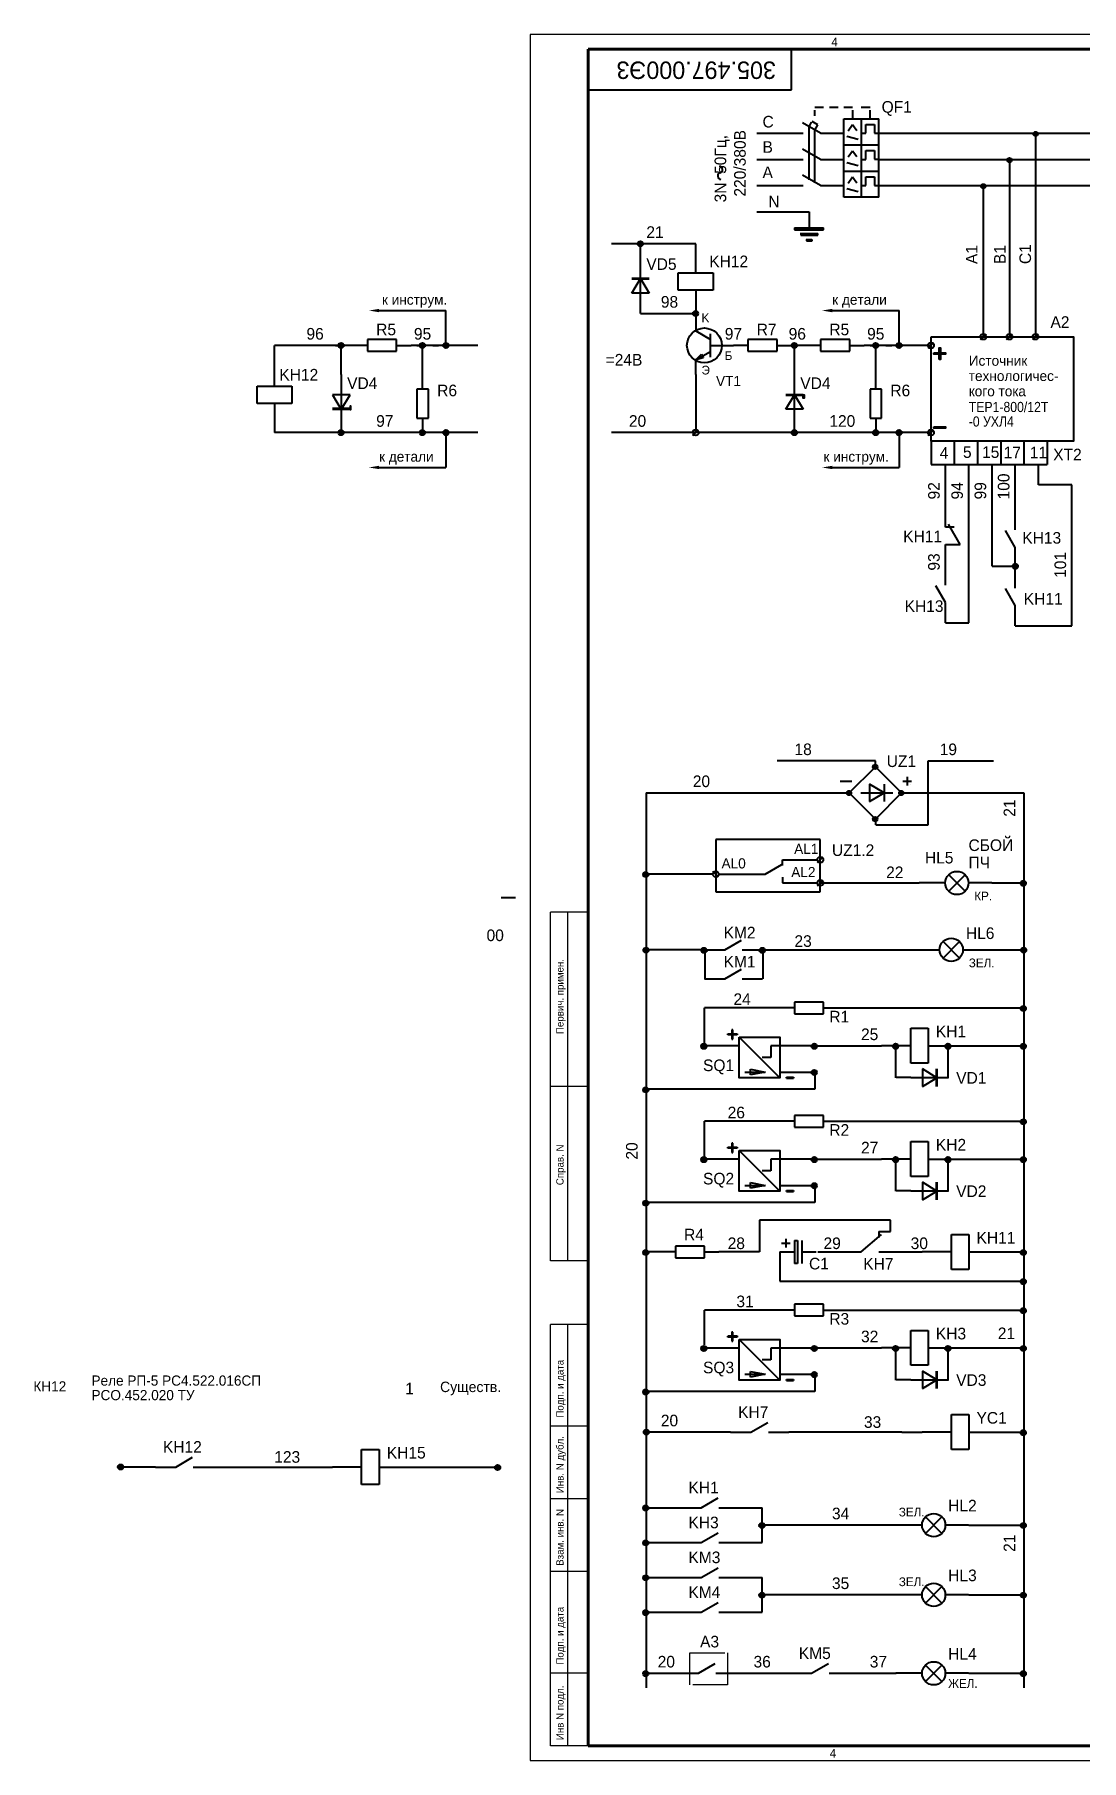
# Model space of a CAD drawing. Header units: millimetres. Extents: x -171 to 3674, y -1112 to 795.
# Drawn here: x -171 to 190, y 0 to 594 of the extents above; entities that cross this region are included whole.
import ezdxf

# ---------------------------------------------------------------- set-up
doc = ezdxf.new("R2010")
doc.units = ezdxf.units.MM
doc.linetypes.add('ACAD_ISO10W100', pattern=[18, 12, -3, 0, -3])
doc.layers.get('0').update_dxf_attribs({"lineweight": 40})
for name, color, linetype, lineweight in [('Слой1', 3, 'Continuous', 30), ('Слой2', 4, 'ACAD_ISO10W100', 25), ('Слой3 -060mm', 6, 'Continuous', 60)]:
    doc.layers.add(name, color=color, linetype=linetype, lineweight=lineweight)
doc.styles.get("Standard").update_dxf_attribs({"font": 'cad2win.shx'})

# ---------------------------------------------------------------- blocks, each defined once
blk = doc.blocks.new('Точка')
for radius in [0.9, 0.6, 0.3]:
    blk.add_circle((-0.1, -0.1), radius)
blk = doc.blocks.new('ЛАМПА')
for p, q in [((0, 0), (8.02, 0)), ((14.81, -2.83), (9.15, 2.83)), ((14.81, 2.83), (9.15, -2.83)), ((9.15, 2.83), (9.15, 2.83)), ((16, -0.01), (25, 0))]:
    blk.add_line(p, q)
blk.add_circle((11.98, 0), 4)
blk = doc.blocks.new('диод корот')
for p, q in [((13, 0), (0, 0)), ((8.97, 3), (3.97, 0.01)), ((3.97, -3), (3.97, 3)), ((3.97, 0.01), (8.97, -3)), ((4.25, -3), (4.25, 3)), ((8.97, -3), (8.97, 3))]:
    blk.add_line(p, q)
blk = doc.blocks.new('реле')
for p, q in [((10, 6.02), (16, 6.02)), ((10, -5.98), (10, 6.02)), ((16, 6.02), (16, -5.98)), ((10, 0), (0, 0)), ((16, 0), (26, 0)), ((16, -5.98), (10, -5.98))]:
    blk.add_line(p, q)
blk = doc.blocks.new('сопротив')
for p, q in [((5, 0), (0, 0)), ((15, 2), (5, 2)), ((5, 2), (5, -2)), ((15, -2), (15, 2)), ((15, 0), (20, 0)), ((5, -2), (15, -2))]:
    blk.add_line(p, q)
blk = doc.blocks.new('Конденс электрол поляр')
for p, q in [((0.5, 3), (3.5, 3)), ((2, 4.5), (2, 1.5)), ((5, 4), (5, -4)), ((5, 4), (6, 4)), ((5, 4), (5, 4)), ((5, 4), (5, 4)), ((6, 4), (6, -4)), ((7.5, 4), (7.5, -4)), ((0, 0), (5, 0)), ((6, -4), (5, -4)), ((7.5, 0), (12.5, 0))]:
    blk.add_line(p, q)
blk = doc.blocks.new('контакт замыкающ')
for p, q in [((0, 0), (7, 0)), ((7, 0), (12.8, 3.35)), ((13, 0), (20, 0))]:
    blk.add_line(p, q)
blk = doc.blocks.new('контакт размыкающ')
for p, q in [((0, 0), (7, 0)), ((7, 0), (7, -5)), ((13, 0), (20, 0)), ((13, -3), (13, 0)), ((7, -5), (13.98, -0.97))]:
    blk.add_line(p, q)
blk = doc.blocks.new('диод')
for p, q in [((19, 0), (0, 0)), ((11.97, 3), (6.97, 0.01)), ((6.97, -3), (6.97, 3)), ((6.97, 0.01), (11.97, -3)), ((7.25, -3), (7.25, 3)), ((11.97, -3), (11.97, 3))]:
    blk.add_line(p, q)

msp = doc.modelspace()

# ---------------------------------------------------------------- linework, layer by layer
for p, q in [((90, 575), (90, 589)), ((20, 575), (90, 575)), ((98, 569), (101, 569)), ((98, 566), (98, 568)), ((103, 569), (106, 569)), ((108, 569), (111, 569)), ((108, 538), (108, 565)), ((108, 565), (120, 565)), ((111, 568), (111, 565)), ((114, 569), (117, 569)), ((114, 565), (114, 538)), ((117, 565), (117, 568)), ((120, 538), (120, 565)), ((78, 560), (94, 560)), ((100, 560), (93.77, 563.6)), ((96.02, 562.26), (96.9, 563.78)), ((96.02, 544), (96.02, 562.26)), ((99.08, 562.87), (97.05, 564.04)), ((98, 542.97), (98.04, 561.08)), ((98.04, 561.08), (99.08, 562.87)), ((100, 560), (108.07, 560)), ((109, 559), (112.98, 557.93)), ((109.52, 560.86), (111, 563)), ((111, 563), (112.52, 561)), ((114, 560), (115.52, 560)), ((115.52, 563.06), (118.51, 563.06)), ((115.52, 560), (115.52, 563.06)), ((118.51, 563.06), (118.51, 560.06)), ((118.51, 560.06), (119.98, 560.06)), ((120, 560), (130, 560)), ((130, 560.01), (362.5, 560.01)), ((174, 559.79), (174, 490)), ((100, 551), (93.77, 554.6)), ((108, 556), (120, 556)), ((109.52, 551.86), (111, 554)), ((111, 554), (112.52, 552)), ((115.52, 554.06), (118.51, 554.06)), ((115.52, 551), (115.52, 554.06)), ((118.51, 554.06), (118.51, 551.06)), ((78, 551), (94, 551)), ((100, 551), (108, 551)), ((108, 547), (120, 547)), ((109, 550), (112.98, 548.93)), ((114, 551), (115.52, 551)), ((118.51, 551.06), (119.98, 551.06)), ((120, 551), (130, 551)), ((130, 551.01), (362.5, 551.01)), ((165, 550.79), (165, 490)), ((78, 542), (94, 542)), ((100, 542), (93.77, 545.6)), ((100, 542), (108, 542)), ((109, 541), (112.98, 539.93)), ((109.52, 542.86), (111, 545)), ((111, 545), (112.52, 543)), ((114, 542), (115.52, 542)), ((115.52, 545.06), (118.51, 545.06)), ((115.52, 542), (115.52, 545.06)), ((118.51, 545.06), (118.51, 542.06)), ((118.51, 542.06), (119.98, 542.06)), ((120, 542), (130, 542)), ((130, 542.01), (362.5, 542.01)), ((156, 541.79), (156, 490)), ((120, 538), (108, 538)), ((78, 533), (96, 533)), ((96, 533), (96, 527)), ((91, 527.5), (101, 527.5)), ((91.04, 527.48), (91.04, 526.81)), ((91.04, 526.81), (101.03, 526.81)), ((93, 525.5), (99, 525.5)), ((93.15, 525.54), (93.15, 524.95)), ((93.15, 524.95), (99.08, 524.95)), ((95, 523.5), (97, 523.5)), ((95.1, 523.51), (95.1, 523)), ((95.1, 523), (97.05, 523)), ((97.05, 523), (97.05, 523.51)), ((99.08, 524.95), (99.08, 525.54)), ((101.03, 526.81), (101.03, 527.48)), ((57, 522), (28, 522)), ((38, 517), (38, 522)), ((-52, 499), (-29, 499)), ((-29, 487), (-29, 499)), ((104, 499), (127, 499)), ((127, 487), (127, 499)), ((38, 498), (57, 498)), ((57, 496), (57, 492)), ((57, 492), (62.05, 489.08)), ((62, 491), (62, 483)), ((137, 486), (139, 488)), ((155, 489), (157, 491)), ((164, 489), (166, 491)), ((173, 489), (175, 491)), ((-61, 487), (-88, 487)), ((-88, 483), (-88, 487)), ((-67, 487), (-65, 487)), ((-65, 477), (-65, 487)), ((-18, 487), (-41, 487)), ((-39, 487), (-37, 487)), ((-37, 477), (-37, 487)), ((-33.54, 487.02), (-31.54, 487.02)), ((57, 482), (62.05, 484.92)), ((57, 482), (59, 484)), ((59.57, 482.69), (57, 482)), ((57, 477), (57, 482)), ((59, 484), (59.57, 482.69)), ((62, 487), (70, 487)), ((91, 477), (91, 487)), ((95, 487), (91, 487)), ((138, 487), (115, 487)), ((117, 487), (119, 487)), ((119, 477), (119, 487)), ((122.46, 487.02), (124.46, 487.02)), ((57, 477), (57, 457)), ((56, 456), (58, 458)), ((137, 456), (139, 458)), ((-18, 457), (-88, 457)), ((-29, 457), (-29, 445)), ((138, 457), (28, 457)), ((127, 457), (127, 445)), ((178, 454), (138, 454)), ((138, 454), (138, 446)), ((146, 454), (146, 446)), ((154, 454), (154, 446)), ((162, 454), (162, 446)), ((170, 454), (170, 446)), ((178, 454), (178, 446)), ((138, 446), (178, 446)), ((143, 431), (143, 446)), ((151, 391.5), (151, 446)), ((159, 411), (159, 446)), ((167, 430), (167, 446)), ((175, 439), (175, 446)), ((-52, 445), (-29, 445)), ((104, 445), (127, 445)), ((186.5, 439), (175, 439)), ((186.5, 390.5), (186.5, 439)), ((159, 411), (167, 411)), ((143, 391.5), (151, 391.5)), ((167, 390.5), (186.5, 390.5)), ((118.84, 344), (85, 344)), ((109.84, 333), (118.84, 342)), ((118.84, 342), (118.84, 344)), ((118.84, 342), (127.84, 333)), ((137, 344), (159.5, 344)), ((137, 322), (137, 344)), ((40, 333), (105, 333)), ((40, 333), (40, 25)), ((104.84, 333), (109.84, 333)), ((106.74, 337), (110.74, 337)), ((118.84, 324), (109.84, 333)), ((113.84, 333), (124.84, 333)), ((121.84, 332.99), (116.84, 336)), ((116.84, 336), (116.84, 330)), ((116.84, 330), (121.84, 332.99)), ((127.84, 333), (118.84, 324)), ((121.84, 336), (121.84, 330)), ((127.84, 333), (170, 333)), ((128.34, 337), (131.34, 337)), ((129.84, 338.5), (129.84, 335.5)), ((130.84, 336), (130.84, 336)), ((170, 333), (170, 25)), ((118.84, 324), (118.84, 322)), ((119, 322), (137, 322)), ((99.9, 317), (63.9, 317)), ((63.9, 317), (63.9, 299)), ((99.9, 299), (99.9, 317)), ((86.9, 310), (98.9, 310)), ((86.9, 308), (86.9, 310)), ((98.9, 309), (100.9, 311)), ((62.9, 305), (39.9, 305)), ((64.9, 304), (62.9, 306)), ((64.9, 305), (80.9, 305)), ((80.9, 305), (86.7, 308.35)), ((86.9, 304), (86.9, 302)), ((98.9, 301), (100.9, 303)), ((-10, 297), (-5, 297)), ((63.9, 299), (99.9, 299)), ((86.9, 302), (98.9, 302)), ((99.9, 302), (133.9, 302)), ((158.9, 302), (169.9, 302)), ((60, 279), (40, 279)), ((60.1, 279), (60.1, 269)), ((80, 279), (133, 279)), ((80.1, 279), (80.1, 269)), ((158, 279), (170, 279)), ((60, 247), (60, 259)), ((86, 259), (60, 259)), ((106, 259), (170, 259)), ((68.02, 250.09), (71.22, 250.09)), ((68.03, 249.69), (68.03, 250.08)), ((71.22, 249.69), (68.03, 249.69)), ((69.39, 251.48), (69.39, 248.28)), ((69.8, 251.45), (69.39, 251.45)), ((69.8, 248.28), (69.8, 251.45)), ((71.22, 250.09), (71.22, 249.69)), ((71.91, 245.92), (60, 245.92)), ((69.39, 248.28), (69.8, 248.28)), ((71.91, 248.92), (85.91, 234.92)), ((85.91, 245.92), (82.91, 245.92)), ((82.91, 245.92), (82.91, 241.92)), ((98.41, 245.92), (85.91, 245.92)), ((98, 246), (121, 246)), ((125.91, 234.92), (125.91, 245.92)), ((143.91, 234.92), (143.91, 245.92)), ((147, 246), (170, 246)), ((75.91, 235.92), (75.91, 237.92)), ((75.91, 237.92), (80.91, 236.92)), ((82.91, 241.92), (79.91, 241.92)), ((73.91, 236.92), (80.91, 236.92)), ((80.91, 236.92), (75.91, 235.92)), ((85.91, 236.92), (98, 236.92)), ((88.31, 234.82), (88.31, 235.15)), ((88.31, 235.14), (90.67, 235.15)), ((88.31, 234.82), (90.67, 234.82)), ((90.67, 235.13), (90.67, 234.82)), ((98, 237), (98, 231)), ((131, 235), (126, 235)), ((98, 231), (40, 231)), ((60, 208), (60, 220)), ((86, 220), (60, 220)), ((106, 220), (170, 220)), ((68.02, 211.09), (71.22, 211.09)), ((68.03, 210.69), (68.03, 211.08)), ((71.22, 210.69), (68.03, 210.69)), ((69.39, 212.48), (69.39, 209.28)), ((69.8, 212.45), (69.39, 212.45)), ((69.39, 209.28), (69.8, 209.28)), ((69.8, 209.28), (69.8, 212.45)), ((71.22, 211.09), (71.22, 210.69)), ((71.91, 209.92), (85.91, 195.92)), ((71.91, 206.92), (60, 206.92)), ((82.91, 202.92), (79.91, 202.92)), ((85.91, 206.92), (82.91, 206.92)), ((82.91, 206.92), (82.91, 202.92)), ((98.41, 206.92), (85.91, 206.92)), ((98, 207), (121, 207)), ((125.91, 195.92), (125.91, 206.92)), ((143.91, 195.92), (143.91, 206.92)), ((147, 207), (170, 207)), ((73.91, 197.92), (80.91, 197.92)), ((75.91, 196.92), (75.91, 198.92)), ((75.91, 198.92), (80.91, 197.92)), ((80.91, 197.92), (75.91, 196.92)), ((85.91, 197.92), (98, 197.92)), ((88.31, 195.82), (88.31, 196.15)), ((88.31, 196.14), (90.67, 196.15)), ((90.67, 196.13), (90.67, 195.82)), ((98, 198), (98, 192)), ((98, 192), (40, 192)), ((88.31, 195.82), (90.67, 195.82)), ((131, 196), (126, 196)), ((124, 186), (79, 186)), ((79, 186), (79, 175)), ((124, 182), (124, 186)), ((114, 175), (120.98, 181.03)), ((120, 182), (124, 182)), ((120, 182), (120, 180)), ((45, 175), (40, 175)), ((79, 175), (65, 175)), ((86, 175), (86, 165)), ((99, 175), (106, 175)), ((106, 175), (114, 175)), ((120, 175), (128, 175)), ((128, 175), (135, 175)), ((161, 175), (170, 175)), ((86, 165), (170, 165)), ((60, 143), (60, 155)), ((86, 155), (60, 155)), ((106, 155), (170, 155)), ((68.02, 146.09), (71.22, 146.09)), ((68.03, 145.69), (68.03, 146.08)), ((71.22, 145.69), (68.03, 145.69)), ((69.39, 147.48), (69.39, 144.28)), ((69.8, 147.45), (69.39, 147.45)), ((69.39, 144.28), (69.8, 144.28)), ((69.8, 144.28), (69.8, 147.45)), ((71.22, 146.09), (71.22, 145.69)), ((71.91, 144.92), (85.91, 130.92)), ((71.91, 141.92), (60, 141.92)), ((82.91, 137.92), (79.91, 137.92)), ((85.91, 141.92), (82.91, 141.92)), ((82.91, 141.92), (82.91, 137.92)), ((98.41, 141.92), (85.91, 141.92)), ((98, 142), (121, 142)), ((125.91, 130.92), (125.91, 141.92)), ((143.91, 130.92), (143.91, 141.92)), ((147, 142), (170, 142)), ((73.91, 132.92), (80.91, 132.92)), ((75.91, 131.92), (75.91, 133.92)), ((75.91, 133.92), (80.91, 132.92)), ((80.91, 132.92), (75.91, 131.92)), ((85.91, 132.92), (98, 132.92)), ((88.31, 130.82), (88.31, 131.15)), ((88.31, 131.14), (90.67, 131.15)), ((88.31, 130.82), (90.67, 130.82)), ((90.67, 131.13), (90.67, 130.82)), ((98, 133), (98, 127)), ((131, 131), (126, 131)), ((98, 127), (40, 127)), ((69, 113), (40, 113)), ((128, 113), (89, 113)), ((128, 113), (135, 113)), ((161, 113), (170, 113)), ((-129, 101), (-141, 101)), ((-109, 101), (-68, 101)), ((-42, 101), (-11, 101)), ((39.91, 87), (51.91, 87)), ((71.91, 87), (79.91, 87)), ((79.91, 75), (79.91, 87)), ((126, 81), (79.91, 81)), ((151, 81), (170, 81)), ((39.91, 75), (51.91, 75)), ((71.91, 75), (79.91, 75)), ((39.91, 63), (51.91, 63)), ((71.91, 63), (79.91, 63)), ((79.91, 51), (79.91, 63)), ((126, 57), (79.91, 57)), ((151, 57), (170, 57)), ((39.91, 51), (51.91, 51)), ((71.91, 51), (79.91, 51)), ((39.91, 30), (51, 30)), ((71, 30), (90, 30)), ((110, 30), (126, 30)), ((151, 30), (170, 30))]:
    msp.add_line(p, q)
for points in [[(138, 490), (187, 490), (187, 454), (138, 454)], [(139, 484.5), (143, 484.5), (143, 484), (139, 484)], [(140.77, 482.21), (140.77, 486.21), (141.27, 486.21), (141.27, 482.21)], [(94, 470.03), (94.31, 470.03), (94.31, 468.86), (94, 468.86)], [(-62, 464.97), (-61.69, 464.97), (-61.69, 466.14), (-62, 466.14)], [(139, 459), (143, 459), (143, 458.5), (139, 458.5)]]:
    msp.add_lwpolyline(points, close=True)
for points in [[(71.91, 248.92), (85.91, 248.92), (85.91, 234.92), (71.91, 234.92), (71.91, 248.92)], [(71.91, 209.92), (85.91, 209.92), (85.91, 195.92), (71.91, 195.92), (71.91, 209.92)], [(71.91, 144.92), (85.91, 144.92), (85.91, 130.92), (71.91, 130.92), (71.91, 144.92)]]:
    msp.add_lwpolyline(points)
for centre, radius in [((174, 559.79), 0.761), ((174, 559.79), 0.49), ((165, 550.79), 0.761), ((165, 550.79), 0.49), ((156, 541.79), 0.761), ((156, 541.79), 0.49), ((60, 487), 6), ((138, 487), 1), ((156, 490), 1), ((165, 490), 1), ((174, 490), 1), ((57, 457), 1), ((138, 457), 1), ((118.79, 341.97), 0.761), ((118.79, 341.97), 0.49), ((109.79, 332.97), 0.761), ((109.79, 332.97), 0.49), ((127.79, 332.97), 0.761), ((127.79, 332.97), 0.49), ((118.79, 323.97), 0.761), ((118.79, 323.97), 0.49), ((99.9, 310), 1), ((63.9, 305), 1), ((99.9, 302), 1)]:
    msp.add_circle(centre, radius)
for centre, radius, start, end in [((65.82, 545.31), 1.22, 101.04029, 262.65774), ((65.09, 547.51), 1.16, 278.14768, 84.54927)]:
    msp.add_arc(centre, radius, start, end)
for points in [[(-52, 499.58), (-52, 498.42), (-55.5, 499)], [(104, 499.58), (104, 498.42), (100.5, 499)], [(-52, 445.58), (-52, 444.42), (-55.5, 445)], [(104, 445.58), (104, 444.42), (100.5, 445)]]:
    msp.add_solid(points)
at = {"layer": 'Слой1'}
for p, q in [((841, 594), (0, 594)), ((0, 594), (0, 0)), ((7, 172), (7, 292)), ((20, 292), (7, 292)), ((13, 172), (13, 292)), ((20, 232), (7, 232)), ((20, 172), (7, 172)), ((7, 5), (7, 150)), ((20, 150), (7, 150)), ((13, 5), (13, 150)), ((20, 115), (7, 115)), ((20, 90), (7, 90)), ((20, 65), (7, 65)), ((20, 30), (7, 30)), ((0, 0), (841, 0)), ((20, 5), (7, 5))]:
    msp.add_line(p, q, dxfattribs=at)
at = {"layer": 'Слой2'}
msp.add_lwpolyline([(55, 37), (68, 37), (68, 26), (55, 26)], close=True, dxfattribs=at)
at = {"layer": 'Слой3 -060mm'}
for p, q in [((20, 589), (836, 589)), ((20, 5), (20, 589)), ((836, 5), (20, 5))]:
    msp.add_line(p, q, dxfattribs=at)

# ---------------------------------------------------------------- block references
for name, p in [('Точка', (38.04, 522.08)), ('Точка', (57.04, 498.08)), ('Точка', (-64.96, 487.08)), ('сопротив', (-61, 487)), ('Точка', (-36.96, 487.08)), ('Точка', (-28.9, 487.1)), ('сопротив', (70, 487)), ('Точка', (91.04, 487.08)), ('сопротив', (95, 487)), ('Точка', (119.04, 487.08)), ('Точка', (127.1, 487.1)), ('Точка', (-64.96, 457.08)), ('Точка', (-36.96, 457.08)), ('Точка', (-28.9, 457.1)), ('Точка', (91.04, 457.08)), ('Точка', (119.04, 457.08)), ('Точка', (127.1, 457.1)), ('Точка', (167.14, 411.08)), ('Точка', (39.9, 305)), ('Точка', (169.9, 302)), ('Точка', (40, 279)), ('Точка', (60, 278.9)), ('контакт замыкающ', (60.01, 279)), ('Точка', (80, 278.9)), ('ЛАМПА', (133, 279)), ('Точка', (170, 279)), ('контакт замыкающ', (60.01, 269)), ('сопротив', (86, 259)), ('Точка', (169.9, 258.9)), ('реле', (121, 246)), ('Точка', (59.9, 245.9)), ('Точка', (97.9, 245.9)), ('Точка', (125.9, 245.9)), ('Точка', (143.9, 245.9)), ('Точка', (169.9, 245.9)), ('Точка', (97.9, 236.9)), ('Точка', (39.9, 230.9)), ('сопротив', (86, 220)), ('Точка', (169.9, 219.9)), ('реле', (121, 207)), ('Точка', (59.9, 206.9)), ('Точка', (97.9, 206.9)), ('Точка', (125.9, 206.9)), ('Точка', (143.9, 206.9)), ('Точка', (169.9, 206.9)), ('Точка', (97.9, 197.9)), ('Точка', (39.9, 191.9)), ('Конденс электрол поляр', (86, 175)), ('реле', (135, 175)), ('Точка', (39.9, 174.9)), ('сопротив', (45, 175)), ('Точка', (169.9, 174.9)), ('Точка', (169.9, 164.9)), ('сопротив', (86, 155)), ('Точка', (169.9, 154.9)), ('Точка', (59.9, 141.9)), ('Точка', (97.9, 141.9)), ('реле', (121, 142)), ('Точка', (125.9, 141.9)), ('Точка', (143.9, 141.9)), ('Точка', (169.9, 141.9)), ('Точка', (97.9, 132.9)), ('Точка', (39.9, 126.9)), ('реле', (135, 113)), ('Точка', (40.1, 113.1)), ('контакт замыкающ', (69, 113)), ('Точка', (169.9, 112.9)), ('реле', (-68, 101)), ('Точка', (-140.9, 101.12)), ('контакт замыкающ', (-129, 101)), ('Точка', (-11.1, 100.9)), ('контакт замыкающ', (51.91, 87)), ('Точка', (39.9, 86.98)), ('контакт замыкающ', (51.91, 75)), ('Точка', (79.9, 80.98)), ('Точка', (169.9, 80.98)), ('Точка', (39.9, 74.98)), ('контакт замыкающ', (51.91, 63)), ('Точка', (39.9, 62.98)), ('контакт замыкающ', (51.91, 51)), ('Точка', (79.9, 56.98)), ('Точка', (169.9, 56.98)), ('Точка', (39.9, 50.98)), ('Точка', (39.9, 29.98)), ('контакт замыкающ', (50.91, 30)), ('контакт замыкающ', (89.91, 30)), ('Точка', (169.9, 29.98))]:
    msp.add_blockref(name, p)
at = {"xscale": -1, "rotation": 90}
for p in [(38, 517), (91, 477)]:
    msp.add_blockref('диод', p, dxfattribs=at)
for name, p, rotation in [('реле', (57, 496), 90), ('реле', (-88, 457), 90), ('диод', (-65, 458), 90), ('сопротив', (-37, 477), 270), ('сопротив', (119, 477), 270), ('контакт размыкающ', (143, 411.5), 90), ('контакт замыкающ', (167, 410.5), 90), ('контакт замыкающ', (143, 391.5), 90), ('контакт замыкающ', (167, 390.5), 90), ('ЛАМПА', (158.9, 302), 180), ('диод корот', (144, 235), 180), ('диод корот', (144, 196), 180), ('диод корот', (144, 131), 180), ('ЛАМПА', (150.91, 81), 180), ('ЛАМПА', (150.91, 57), 180), ('ЛАМПА', (150.91, 30), 180)]:
    msp.add_blockref(name, p, dxfattribs=dict(rotation=rotation))

# ---------------------------------------------------------------- texts
for s, height, p in [('4', 3, (103.69, 589.95)), ('QF1', 4, (121, 567.09)), ('C', 4, (80, 562)), ('B', 4, (80, 553.29)), ('A', 4, (80, 544.57)), ('N', 4, (82, 534.5)), ('21', 4, (40, 524)), ('VD5', 4, (40, 513)), ('KH12', 4, (61.67, 513.92)), ('к инструм.', 3.5, (-51, 501)), ('98', 4, (45, 500)), ('к детали', 3.5, (104, 501)), ('96', 4, (-77, 489)), ('R5', 4, (-53, 490.5)), ('95', 4, (-40, 489)), ('K', 3, (59, 495)), ('97', 4, (67, 489)), ('R7', 4, (78, 490.5)), ('96', 4, (89, 489)), ('R5', 4, (103, 490.5)), ('95', 4, (116, 489)), ('A2', 4, (179.13, 493.04)), ('=24В', 4, (26, 480.07)), ('Б', 3, (67, 482)), ('Источник', 3.5, (151, 480)), ('KH12', 4, (-86.33, 474.92)), ('VD4', 4, (-63, 472)), ('Э', 3, (59, 477)), ('VT1', 3.5, (64, 473)), ('VD4', 4, (93, 472)), ('технологичес-', 3.5, (151, 474.75)), ('R6', 4, (-32, 469.5)), ('R6', 4, (124, 469.5)), ('кого тока', 3.5, (151, 469.5)), ('97', 4, (-53, 459)), ('20', 4, (34, 459)), ('120', 4, (103, 459)), ('4', 4, (141, 448)), ('5', 4, (149, 448.29)), ('15', 4, (155.58, 448.28)), ('17', 4, (163, 448.15)), ('11', 4, (172, 448.14)), ('ХТ2', 4, (180.06, 447.44)), ('к детали', 3.5, (-52, 447)), ('к инструм.', 3.5, (101, 447)), ('KH11', 4, (128.43, 419.28)), ('KH13', 4, (169.43, 418.78)), ('KH13', 4, (128.93, 395.28)), ('KH11', 4, (169.93, 397.78)), ('18', 4, (91, 346)), ('UZ1', 4, (122.74, 341.9)), ('19', 4, (141, 346)), ('20', 4, (56, 335)), ('AL1', 3.5, (90.9, 312)), ('UZ1.2', 4, (103.9, 311.29)), ('СБОЙ', 4, (150.91, 313)), ('AL0', 3.5, (65.9, 307)), ('HL5', 4, (135.91, 308.71)), ('ПЧ', 4, (150.91, 307)), ('AL2', 3.5, (89.9, 304)), ('22', 4, (122.55, 303.67)), ('КР.', 3, (152.91, 296)), ('00', 4, (-15, 282)), ('KM2', 4, (66.6, 282.91)), ('HL6', 4, (150.01, 282.71)), ('23', 4, (91, 280)), ('KM1', 4, (66.6, 272.91)), ('ЗЕЛ.', 3, (151.01, 273)), ('24', 4, (70, 260)), ('R1', 4, (103, 254)), ('25', 4, (113.91, 247.92)), ('KH1', 4, (139.67, 248.92)), ('SQ1', 4, (59.52, 237.25)), ('VD1', 4, (146.67, 232.92)), ('26', 4, (68, 221)), ('R2', 4, (103, 215)), ('KH2', 4, (139.67, 209.92)), ('27', 4, (113.91, 208.92)), ('SQ2', 4, (59.52, 198.25)), ('VD2', 4, (146.67, 193.92)), ('R4', 4, (53, 179)), ('28', 4, (68, 176)), ('29', 4, (101, 176)), ('30', 4, (131, 176)), ('KH11', 4, (153.67, 177.92)), ('C1', 4, (96, 169)), ('KH7', 4, (114.67, 168.92)), ('31', 4, (71, 156)), ('R3', 4, (103, 150)), ('KH3', 4, (139.67, 144.92)), ('21', 4, (161, 145)), ('32', 4, (113.91, 143.92)), ('SQ3', 4, (59.52, 133.25)), ('Реле РП-5 РС4.522.016СП', 3.5, (-151, 129)), ('VD3', 4, (146.67, 128.92)), ('КH12', 3.5, (-171, 127)), ('РСО.452.020 ТУ', 3.5, (-151, 124)), ('1', 4, (-43, 126)), ('Существ.', 3.6, (-31, 126.78)), ('20', 4, (45, 115)), ('KH7', 4, (71.6, 117.91)), ('YС1', 4, (153.67, 115.92)), ('33', 4, (114.92, 114.47)), ('KH12', 4, (-126.4, 105.91)), ('KH15', 4, (-49.33, 103.92)), ('123', 4, (-88.08, 102.47)), ('KH1', 4, (54.5, 91.91)), ('HL2', 4, (143.92, 85.71)), ('KH3', 4, (54.5, 79.91)), ('34', 4, (103.91, 83)), ('ЗЕЛ.', 3, (126.92, 84)), ('KM3', 4, (54.5, 67.91)), ('HL3', 4, (143.92, 61.71)), ('KM4', 4, (54.5, 55.91)), ('35', 4, (103.91, 59)), ('ЗЕЛ.', 3, (126.92, 60)), ('A3', 4, (58.5, 38.91)), ('20', 4, (43.91, 32)), ('36', 4, (76.91, 32)), ('KM5', 4, (92.5, 34.91)), ('37', 4, (116.91, 32)), ('HL4', 4, (143.92, 34.71)), ('ЖЕЛ.', 3, (143.92, 25)), ('4', 3, (103.15, 1))]:
    msp.add_text(s, height=height).set_placement(p)
for s, height, rotation, p in [('305.497.000Э3', 6, 180, (84.61, 584.71)), ('3N  50Гц,', 4, 90, (67.5, 536.22)), ('220/380B', 4, 90, (74.22, 538.22)), ('А1', 4, 90, (154, 515)), ('В1', 4, 90, (163.71, 515)), ('С1', 4, 90, (172.43, 515)), ('92', 4, 90, (141, 434)), ('94', 4, 90, (149, 434)), ('99', 4, 90, (157, 434)), ('100', 4, 90, (165, 434)), ('93', 4, 90, (141, 409.5)), ('101', 4, 90, (184.5, 407)), ('21', 4, 90, (167, 324.79)), ('20', 4, 90, (37, 206.79)), ('21', 4, 90, (167, 71.79))]:
    msp.add_text(s, height=height, rotation=rotation).set_placement(p)
at = {"width": 0.9}
for s, p in [('ТЕР1-800/12Т', (151, 464.07)), ('-0 УХЛ4', (151, 459.07))]:
    msp.add_text(s, height=3.5, dxfattribs=at).set_placement(p)
at = {"layer": 'Слой1'}
for s, p in [('Первич. примен.', (11.5, 250)), ('Справ. N', (11.5, 198)), ('Подп. и дата', (11.5, 118)), ('Инв. N дубл.', (11.5, 92)), ('Взам. инв. N', (11.5, 67)), ('Подп. и дата', (11.5, 33)), ('Инв N подл.', (11.5, 7))]:
    msp.add_text(s, height=2.5, rotation=90, dxfattribs=at).set_placement(p)

doc.saveas('drawing.dxf')
